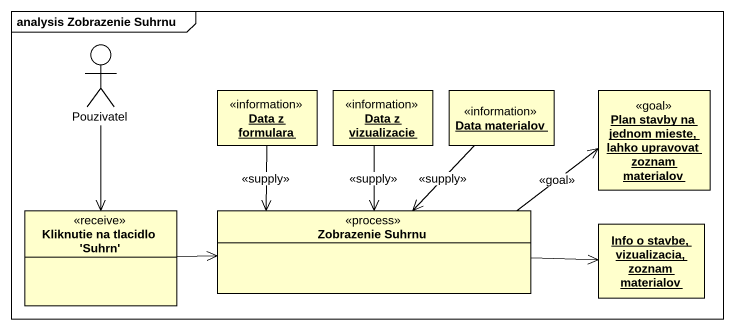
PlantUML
@startuml
mainframe analysis Zobrazenie Suhrnu
allowmixing
hide circle
hide empty members
actor Pouzivatel
object "Data z formulara" as Data_z_formulara <<information>>
object "Data z vizualizacie" as Data_z_vizualizacie <<information>>
object "Data materialov" as Data_materialov <<information>>
object "Plan stavby na jednom mieste, lahko upravovat zoznam materialov" as Plan_stavby_na_jednom <<goal>>
class "Kliknutie na tlacidlo 'Suhrn'" as Kliknutie_na_tlacidlo_Suhrn <<receive>>
class "Zobrazenie Suhrnu" as Zobrazenie_Suhrnu <<process>>
object "Info o stavbe, vizualizacia, zoznam materialov" as Info_o_stavbe_vizualizacia
Pouzivatel --> Kliknutie_na_tlacidlo_Suhrn
Data_z_formulara --> Zobrazenie_Suhrnu : <<supply>>
Data_z_vizualizacie --> Zobrazenie_Suhrnu : <<supply>>
Data_materialov --> Zobrazenie_Suhrnu : <<supply>>
Kliknutie_na_tlacidlo_Suhrn -right-> Zobrazenie_Suhrnu
Zobrazenie_Suhrnu -right-> Plan_stavby_na_jednom : <<goal>>
Zobrazenie_Suhrnu -right-> Info_o_stavbe_vizualizacia
@enduml
